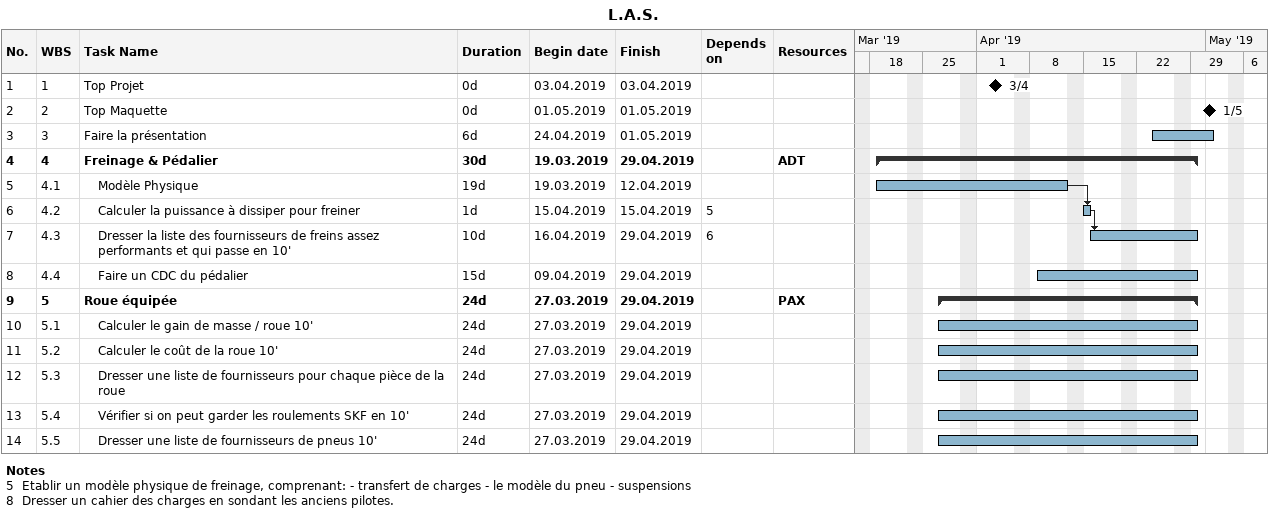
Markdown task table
L.A.S.

| ID | WBS | Task | Duration | Start | Finish | Predecessors | Resources |
|---|---|---|---|---|---|---|---|
| 1 | 1 | Top Projet | 0d | 2019-04-03 | 2019-04-03 |  |  |
| 2 | 2 | Top Maquette | 0d | 2019-05-01 | 2019-05-01 |  |  |
| 3 | 3 | Faire la présentation | 6d | 2019-04-24 | 2019-05-01 |  |  |
| 4 | 4 | **Freinage & Pédalier** | 30d | 2019-03-19 | 2019-04-29 |  | ADT |
| 5 | 4.1 | Modèle Physique | 19d | 2019-03-19 | 2019-04-12 |  |  |
| 6 | 4.2 | Calculer la puissance à dissiper pour freiner | 1d | 2019-04-15 | 2019-04-15 | 5 |  |
| 7 | 4.3 | Dresser la liste des fournisseurs de freins assez performants et qui passe en 10' | 10d | 2019-04-16 | 2019-04-29 | 6 |  |
| 8 | 4.4 | Faire un CDC du pédalier | 15d | 2019-04-09 | 2019-04-29 |  |  |
| 9 | 5 | **Roue équipée** | 24d | 2019-03-27 | 2019-04-29 |  | PAX |
| 10 | 5.1 | Calculer le gain de masse / roue 10' | 24d | 2019-03-27 | 2019-04-29 |  |  |
| 11 | 5.2 | Calculer le coût de la roue 10' | 24d | 2019-03-27 | 2019-04-29 |  |  |
| 12 | 5.3 | Dresser une liste de fournisseurs pour chaque pièce de la roue | 24d | 2019-03-27 | 2019-04-29 |  |  |
| 13 | 5.4 | Vérifier si on peut garder les roulements SKF en 10' | 24d | 2019-03-27 | 2019-04-29 |  |  |
| 14 | 5.5 | Dresser une liste de fournisseurs de pneus 10' | 24d | 2019-03-27 | 2019-04-29 |  |  |

Notes
- 5: Etablir un modèle physique de freinage, comprenant: - transfert de charges - le modèle du pneu - suspensions
- 8: Dresser un cahier des charges en sondant les anciens pilotes.
